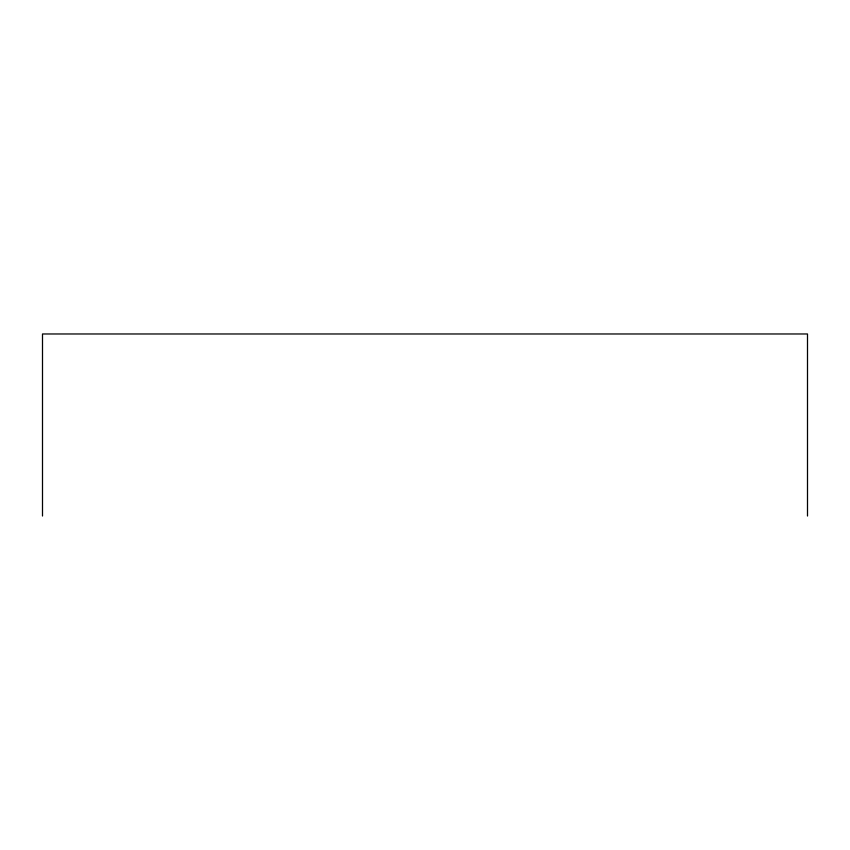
<?xml version="1.0" encoding="UTF-8"?>
<svg xmlns="http://www.w3.org/2000/svg" width="850" height="850" viewBox="0 0 850 850"><rect width="100%" height="100%" fill="white"/><g stroke="black" fill="none" stroke-linecap="round" stroke-linejoin="round"><path stroke-width="1.27" d="M807.5 516.024L807.5 333.976L42.5 333.976L42.5 516.024"/></g></svg>
